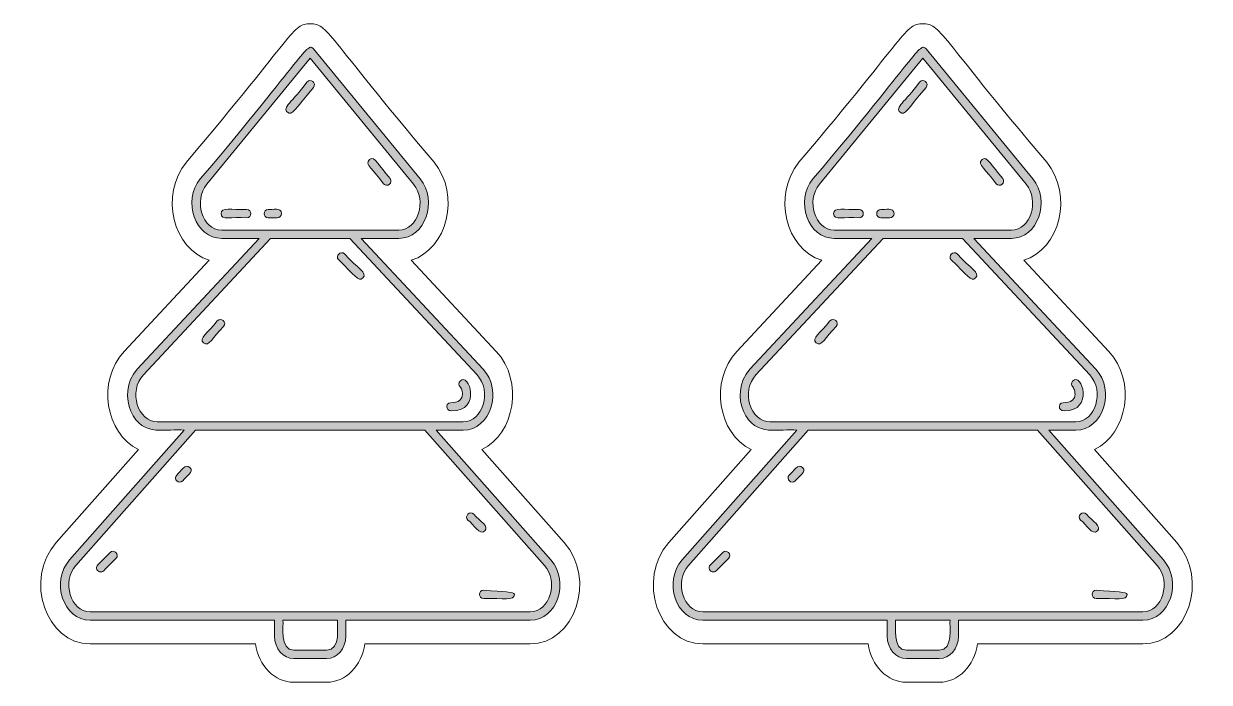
# Model space of a CAD drawing. Header units: inches. Extents: x 16.8 to 30, y -9.1 to -3.1.
# Drawn here: x 22.933 to 25.888, y -6.959 to -5.319 of the extents above; entities that cross this region are included whole.
import ezdxf

# ---------------------------------------------------------------- set-up
doc = ezdxf.new("R2010")
doc.units = ezdxf.units.IN
doc.header["$MEASUREMENT"] = 0
doc.layers.add('_U+0421_U+043B_U+043E_U+0439 1', color=7, linetype='Continuous')

# ---------------------------------------------------------------- blocks, each defined once
blk = doc.blocks.new('block 7')
at = {"layer": '_U+0421_U+043B_U+043E_U+0439 1', "lineweight": 0}
for points, knots in [([(24.2466, -6.654), (24.2466, -6.654), (23.9607, -6.3311), (23.9607, -6.3311), (23.9607, -6.3311), (24.0281, -6.3311), (24.0281, -6.3311), (24.0962, -6.3311), (24.1278, -6.2325), (24.078, -6.1792), (24.078, -6.1792), (23.7742, -5.8535), (23.7742, -5.8535), (23.7742, -5.8535), (23.8676, -5.8535), (23.8676, -5.8535), (23.9339, -5.8535), (23.9656, -5.76), (23.9208, -5.7054), (23.9208, -5.7054), (23.655, -5.3817), (23.655, -5.3817), (23.6393, -5.3626), (23.6326, -5.3987), (23.3731, -5.7054), (23.328, -5.7604), (23.3604, -5.8535), (23.4263, -5.8535), (23.4263, -5.8535), (23.5197, -5.8535), (23.5197, -5.8535), (23.5197, -5.8535), (23.2159, -6.1792), (23.2159, -6.1792), (23.1869, -6.2103), (23.187, -6.2542), (23.2, -6.284), (23.2295, -6.352), (23.2916, -6.325), (23.3332, -6.3311), (23.3332, -6.3311), (23.0473, -6.654), (23.0473, -6.654), (22.9997, -6.7078), (23.0311, -6.8044), (23.0986, -6.8044), (23.0986, -6.8044), (23.5582, -6.8044), (23.5582, -6.8044), (23.5582, -6.8044), (23.5582, -6.8441), (23.5582, -6.8441), (23.5582, -6.8748), (23.5797, -6.8999), (23.6062, -6.8999), (23.6062, -6.8999), (23.6877, -6.8999), (23.6877, -6.8999), (23.7142, -6.8999), (23.7357, -6.8748), (23.7357, -6.8441), (23.7357, -6.8441), (23.7357, -6.8044), (23.7357, -6.8044), (23.7357, -6.8044), (24.1953, -6.8044), (24.1953, -6.8044), (24.2629, -6.8044), (24.2941, -6.7077), (24.2466, -6.654)], [0, 0, 0, 0, 1, 1, 1, 2, 2, 2, 3, 3, 3, 4, 4, 4, 5, 5, 5, 6, 6, 6, 7, 7, 7, 8, 8, 8, 9, 9, 9, 10, 10, 10, 11, 11, 11, 12, 12, 12, 13, 13, 13, 14, 14, 14, 15, 15, 15, 16, 16, 16, 17, 17, 17, 18, 18, 18, 19, 19, 19, 20, 20, 20, 21, 21, 21, 22, 22, 22, 23, 23, 23, 23]), ([(23.4263, -5.8326), (23.3775, -5.8326), (23.3559, -5.7592), (23.3892, -5.7186), (23.3892, -5.7186), (23.6469, -5.4048), (23.6469, -5.4048), (23.6469, -5.4048), (23.9047, -5.7186), (23.9047, -5.7186), (23.9383, -5.7596), (23.9159, -5.8326), (23.8676, -5.8326), (23.8676, -5.8326), (23.4263, -5.8326), (23.4263, -5.8326)], [0, 0, 0, 0, 1, 1, 1, 2, 2, 2, 3, 3, 3, 4, 4, 4, 5, 5, 5, 5]), ([(23.2658, -6.3103), (23.2173, -6.3103), (23.193, -6.2343), (23.2311, -6.1934), (23.2311, -6.1934), (23.5482, -5.8535), (23.5482, -5.8535), (23.5482, -5.8535), (23.7457, -5.8535), (23.7457, -5.8535), (23.7457, -5.8535), (24.0628, -6.1934), (24.0628, -6.1934), (24.1007, -6.2341), (24.077, -6.3103), (24.0281, -6.3103), (24.0281, -6.3103), (23.2658, -6.3103), (23.2658, -6.3103)], [0, 0, 0, 0, 1, 1, 1, 2, 2, 2, 3, 3, 3, 4, 4, 4, 5, 5, 5, 6, 6, 6, 6]), ([(24.1953, -6.7835), (24.1953, -6.7835), (23.0986, -6.7835), (23.0986, -6.7835), (23.049, -6.7835), (23.0274, -6.7079), (23.0629, -6.6678), (23.0629, -6.6678), (23.361, -6.3311), (23.361, -6.3311), (23.361, -6.3311), (23.9329, -6.3311), (23.9329, -6.3311), (23.9329, -6.3311), (24.231, -6.6678), (24.231, -6.6678), (24.2665, -6.7079), (24.2447, -6.7835), (24.1953, -6.7835)], [0, 0, 0, 0, 1, 1, 1, 2, 2, 2, 3, 3, 3, 4, 4, 4, 5, 5, 5, 6, 6, 6, 6]), ([(23.6877, -6.879), (23.6877, -6.879), (23.6062, -6.879), (23.6062, -6.879), (23.5693, -6.879), (23.5809, -6.816), (23.579, -6.8044), (23.579, -6.8044), (23.7148, -6.8044), (23.7148, -6.8044), (23.7129, -6.8164), (23.7251, -6.879), (23.6877, -6.879)], [0, 0, 0, 0, 1, 1, 1, 2, 2, 2, 3, 3, 3, 4, 4, 4, 4])]:
    blk.add_open_spline(points, degree=3, knots=knots, dxfattribs=at)
blk = doc.blocks.new('block 11')
at = {"layer": '_U+0421_U+043B_U+043E_U+0439 1', "lineweight": 0}
for points, knots in [([(25.7733, -6.654), (25.7733, -6.654), (25.4874, -6.3311), (25.4874, -6.3311), (25.4874, -6.3311), (25.5549, -6.3311), (25.5549, -6.3311), (25.6229, -6.3311), (25.6545, -6.2325), (25.6047, -6.1792), (25.6047, -6.1792), (25.3009, -5.8535), (25.3009, -5.8535), (25.3009, -5.8535), (25.3943, -5.8535), (25.3943, -5.8535), (25.4607, -5.8535), (25.4923, -5.76), (25.4475, -5.7054), (25.4475, -5.7054), (25.1817, -5.3817), (25.1817, -5.3817), (25.166, -5.3626), (25.1594, -5.3987), (24.8998, -5.7054), (24.8547, -5.7604), (24.8871, -5.8535), (24.953, -5.8535), (24.953, -5.8535), (25.0464, -5.8535), (25.0464, -5.8535), (25.0464, -5.8535), (24.7426, -6.1792), (24.7426, -6.1792), (24.7136, -6.2103), (24.7137, -6.2542), (24.7267, -6.284), (24.7563, -6.352), (24.8184, -6.325), (24.8599, -6.3311), (24.8599, -6.3311), (24.574, -6.654), (24.574, -6.654), (24.5264, -6.7078), (24.5578, -6.8044), (24.6253, -6.8044), (24.6253, -6.8044), (25.0849, -6.8044), (25.0849, -6.8044), (25.0849, -6.8044), (25.0849, -6.8441), (25.0849, -6.8441), (25.0849, -6.8748), (25.1065, -6.8999), (25.1329, -6.8999), (25.1329, -6.8999), (25.2144, -6.8999), (25.2144, -6.8999), (25.2409, -6.8999), (25.2624, -6.8748), (25.2624, -6.8441), (25.2624, -6.8441), (25.2624, -6.8044), (25.2624, -6.8044), (25.2624, -6.8044), (25.7221, -6.8044), (25.7221, -6.8044), (25.7897, -6.8044), (25.8208, -6.7077), (25.7733, -6.654)], [0, 0, 0, 0, 1, 1, 1, 2, 2, 2, 3, 3, 3, 4, 4, 4, 5, 5, 5, 6, 6, 6, 7, 7, 7, 8, 8, 8, 9, 9, 9, 10, 10, 10, 11, 11, 11, 12, 12, 12, 13, 13, 13, 14, 14, 14, 15, 15, 15, 16, 16, 16, 17, 17, 17, 18, 18, 18, 19, 19, 19, 20, 20, 20, 21, 21, 21, 22, 22, 22, 23, 23, 23, 23]), ([(24.953, -5.8326), (24.9042, -5.8326), (24.8826, -5.7592), (24.9159, -5.7186), (24.9159, -5.7186), (25.1737, -5.4048), (25.1737, -5.4048), (25.1737, -5.4048), (25.4314, -5.7186), (25.4314, -5.7186), (25.465, -5.7596), (25.4426, -5.8326), (25.3943, -5.8326), (25.3943, -5.8326), (24.953, -5.8326), (24.953, -5.8326)], [0, 0, 0, 0, 1, 1, 1, 2, 2, 2, 3, 3, 3, 4, 4, 4, 5, 5, 5, 5]), ([(24.7925, -6.3103), (24.744, -6.3103), (24.7197, -6.2343), (24.7579, -6.1934), (24.7579, -6.1934), (25.0749, -5.8535), (25.0749, -5.8535), (25.0749, -5.8535), (25.2724, -5.8535), (25.2724, -5.8535), (25.2724, -5.8535), (25.5895, -6.1934), (25.5895, -6.1934), (25.6274, -6.2341), (25.6037, -6.3103), (25.5549, -6.3103), (25.5549, -6.3103), (24.7925, -6.3103), (24.7925, -6.3103)], [0, 0, 0, 0, 1, 1, 1, 2, 2, 2, 3, 3, 3, 4, 4, 4, 5, 5, 5, 6, 6, 6, 6]), ([(25.7221, -6.7835), (25.7221, -6.7835), (24.6253, -6.7835), (24.6253, -6.7835), (24.5757, -6.7835), (24.5542, -6.7079), (24.5896, -6.6678), (24.5896, -6.6678), (24.8877, -6.3311), (24.8877, -6.3311), (24.8877, -6.3311), (25.4596, -6.3311), (25.4596, -6.3311), (25.4596, -6.3311), (25.7577, -6.6678), (25.7577, -6.6678), (25.7932, -6.7079), (25.7714, -6.7835), (25.7221, -6.7835)], [0, 0, 0, 0, 1, 1, 1, 2, 2, 2, 3, 3, 3, 4, 4, 4, 5, 5, 5, 6, 6, 6, 6]), ([(25.2144, -6.879), (25.2144, -6.879), (25.1329, -6.879), (25.1329, -6.879), (25.096, -6.879), (25.1077, -6.816), (25.1058, -6.8044), (25.1058, -6.8044), (25.2416, -6.8044), (25.2416, -6.8044), (25.2396, -6.8164), (25.2518, -6.879), (25.2144, -6.879)], [0, 0, 0, 0, 1, 1, 1, 2, 2, 2, 3, 3, 3, 4, 4, 4, 4])]:
    blk.add_open_spline(points, degree=3, knots=knots, dxfattribs=at)

msp = doc.modelspace()

# ---------------------------------------------------------------- hatches: boundary and pattern name
at = {"layer": '_U+0421_U+043B_U+043E_U+0439 1', "true_color": 0xffffff}
h = msp.add_hatch(color=7, dxfattribs=at)
h.dxf.hatch_style = 2
edge = h.paths.add_edge_path()
edge.add_spline(control_points=[(24.2466, -6.654), (24.2466, -6.654), (23.9607, -6.3311), (23.9607, -6.3311), (23.9607, -6.3311), (24.0281, -6.3311), (24.0281, -6.3311), (24.0962, -6.3311), (24.1278, -6.2325), (24.078, -6.1792), (24.078, -6.1792), (23.7742, -5.8535), (23.7742, -5.8535), (23.7742, -5.8535), (23.8676, -5.8535), (23.8676, -5.8535), (23.9339, -5.8535), (23.9656, -5.76), (23.9208, -5.7054), (23.9208, -5.7054), (23.655, -5.3817), (23.655, -5.3817), (23.6393, -5.3626), (23.6326, -5.3987), (23.3731, -5.7054), (23.328, -5.7604), (23.3604, -5.8535), (23.4263, -5.8535), (23.4263, -5.8535), (23.5197, -5.8535), (23.5197, -5.8535), (23.5197, -5.8535), (23.2159, -6.1792), (23.2159, -6.1792), (23.1869, -6.2103), (23.187, -6.2542), (23.2, -6.284), (23.2295, -6.352), (23.2916, -6.325), (23.3332, -6.3311), (23.3332, -6.3311), (23.0473, -6.654), (23.0473, -6.654), (22.9997, -6.7078), (23.0311, -6.8044), (23.0986, -6.8044), (23.0986, -6.8044), (23.5582, -6.8044), (23.5582, -6.8044), (23.5582, -6.8044), (23.5582, -6.8441), (23.5582, -6.8441), (23.5582, -6.8748), (23.5797, -6.8999), (23.6062, -6.8999), (23.6062, -6.8999), (23.6877, -6.8999), (23.6877, -6.8999), (23.7142, -6.8999), (23.7357, -6.8748), (23.7357, -6.8441), (23.7357, -6.8441), (23.7357, -6.8044), (23.7357, -6.8044), (23.7357, -6.8044), (24.1953, -6.8044), (24.1953, -6.8044), (24.2629, -6.8044), (24.2941, -6.7077), (24.2466, -6.654)], knot_values=[0, 0, 0, 0, 1, 1, 1, 2, 2, 2, 3, 3, 3, 4, 4, 4, 5, 5, 5, 6, 6, 6, 7, 7, 7, 8, 8, 8, 9, 9, 9, 10, 10, 10, 11, 11, 11, 12, 12, 12, 13, 13, 13, 14, 14, 14, 15, 15, 15, 16, 16, 16, 17, 17, 17, 18, 18, 18, 19, 19, 19, 20, 20, 20, 21, 21, 21, 22, 22, 22, 23, 23, 23, 23], degree=3, periodic=1)
edge = h.paths.add_edge_path()
edge.add_spline(control_points=[(23.4263, -5.8326), (23.3775, -5.8326), (23.3559, -5.7592), (23.3892, -5.7186), (23.3892, -5.7186), (23.6469, -5.4048), (23.6469, -5.4048), (23.6469, -5.4048), (23.9047, -5.7186), (23.9047, -5.7186), (23.9383, -5.7596), (23.9159, -5.8326), (23.8676, -5.8326), (23.8676, -5.8326), (23.4263, -5.8326), (23.4263, -5.8326)], knot_values=[0, 0, 0, 0, 1, 1, 1, 2, 2, 2, 3, 3, 3, 4, 4, 4, 5, 5, 5, 5], degree=3, periodic=1)
edge = h.paths.add_edge_path()
edge.add_spline(control_points=[(23.2658, -6.3103), (23.2173, -6.3103), (23.193, -6.2343), (23.2311, -6.1934), (23.2311, -6.1934), (23.5482, -5.8535), (23.5482, -5.8535), (23.5482, -5.8535), (23.7457, -5.8535), (23.7457, -5.8535), (23.7457, -5.8535), (24.0628, -6.1934), (24.0628, -6.1934), (24.1007, -6.2341), (24.077, -6.3103), (24.0281, -6.3103), (24.0281, -6.3103), (23.2658, -6.3103), (23.2658, -6.3103)], knot_values=[0, 0, 0, 0, 1, 1, 1, 2, 2, 2, 3, 3, 3, 4, 4, 4, 5, 5, 5, 6, 6, 6, 6], degree=3, periodic=1)
edge = h.paths.add_edge_path()
edge.add_spline(control_points=[(23.6877, -6.879), (23.6877, -6.879), (23.6062, -6.879), (23.6062, -6.879), (23.5693, -6.879), (23.5809, -6.816), (23.579, -6.8044), (23.579, -6.8044), (23.7148, -6.8044), (23.7148, -6.8044), (23.7129, -6.8164), (23.7251, -6.879), (23.6877, -6.879)], knot_values=[0, 0, 0, 0, 1, 1, 1, 2, 2, 2, 3, 3, 3, 4, 4, 4, 4], degree=3, periodic=1)
edge = h.paths.add_edge_path()
edge.add_spline(control_points=[(24.1953, -6.7835), (24.1953, -6.7835), (23.0986, -6.7835), (23.0986, -6.7835), (23.049, -6.7835), (23.0274, -6.7079), (23.0629, -6.6678), (23.0629, -6.6678), (23.361, -6.3311), (23.361, -6.3311), (23.361, -6.3311), (23.9329, -6.3311), (23.9329, -6.3311), (23.9329, -6.3311), (24.231, -6.6678), (24.231, -6.6678), (24.2665, -6.7079), (24.2447, -6.7835), (24.1953, -6.7835)], knot_values=[0, 0, 0, 0, 1, 1, 1, 2, 2, 2, 3, 3, 3, 4, 4, 4, 5, 5, 5, 6, 6, 6, 6], degree=3, periodic=1)
edge = h.paths.add_edge_path()
edge.add_spline(control_points=[(23.4311, -6.0727), (23.4041, -6.0991), (23.3942, -6.1255), (23.3809, -6.1138), (23.3677, -6.1021), (23.3924, -6.0893), (23.4154, -6.0589), (23.4246, -6.0486), (23.4402, -6.0624), (23.4311, -6.0727)], knot_values=[0, 0, 0, 0, 1, 1, 1, 2, 2, 2, 3, 3, 3, 3], degree=3, periodic=1)
edge = h.paths.add_edge_path()
edge.add_spline(control_points=[(24.04, -6.5549), (24.0303, -6.5451), (24.045, -6.5304), (24.0547, -6.5401), (24.0703, -6.559), (24.0938, -6.5702), (24.0819, -6.5821), (24.0693, -6.5947), (24.0542, -6.5653), (24.04, -6.5549)], knot_values=[0, 0, 0, 0, 1, 1, 1, 2, 2, 2, 3, 3, 3, 3], degree=3, periodic=1)
edge = h.paths.add_edge_path()
edge.add_spline(control_points=[(23.3472, -6.4239), (23.3587, -6.4352), (23.3372, -6.4466), (23.3291, -6.4574), (23.3194, -6.4673), (23.3045, -6.4527), (23.3142, -6.4428), (23.3246, -6.4345), (23.3357, -6.4126), (23.3472, -6.4239)], knot_values=[0, 0, 0, 0, 1, 1, 1, 2, 2, 2, 3, 3, 3, 3], degree=3, periodic=1)
edge = h.paths.add_edge_path()
edge.add_spline(control_points=[(23.1629, -6.6506), (23.1327, -6.6794), (23.1325, -6.6842), (23.1249, -6.6842), (23.1158, -6.6842), (23.111, -6.6731), (23.1176, -6.6665), (23.1176, -6.6665), (23.1482, -6.6359), (23.1482, -6.6359), (23.1579, -6.6261), (23.1726, -6.6409), (23.1629, -6.6506)], knot_values=[0, 0, 0, 0, 1, 1, 1, 2, 2, 2, 3, 3, 3, 4, 4, 4, 4], degree=3, periodic=1)
edge = h.paths.add_edge_path()
edge.add_spline(control_points=[(23.9991, -6.2831), (23.9911, -6.2831), (23.9872, -6.278), (23.9873, -6.2725), (23.9877, -6.2543), (24.0162, -6.2701), (24.0246, -6.2497), (24.0286, -6.24), (24.0249, -6.2275), (24.0207, -6.2235), (24.0165, -6.2195), (24.0164, -6.2129), (24.0203, -6.2088), (24.0427, -6.1852), (24.0754, -6.2831), (23.9991, -6.2831)], knot_values=[0, 0, 0, 0, 1, 1, 1, 2, 2, 2, 3, 3, 3, 4, 4, 4, 5, 5, 5, 5], degree=3, periodic=1)
edge = h.paths.add_edge_path()
edge.add_spline(control_points=[(24.1559, -6.7402), (24.1559, -6.7582), (24.1292, -6.7475), (24.0793, -6.7506), (24.0655, -6.7506), (24.0655, -6.7298), (24.0793, -6.7298), (24.1297, -6.7328), (24.1559, -6.7344), (24.1559, -6.7402)], knot_values=[0, 0, 0, 0, 1, 1, 1, 2, 2, 2, 3, 3, 3, 3], degree=3, periodic=1)
edge = h.paths.add_edge_path()
edge.add_spline(control_points=[(23.7782, -5.9519), (23.7675, -5.9627), (23.7578, -5.9452), (23.7179, -5.9071), (23.7081, -5.8974), (23.7228, -5.8826), (23.7326, -5.8923), (23.765, -5.9286), (23.7907, -5.9392), (23.7782, -5.9519)], knot_values=[0, 0, 0, 0, 1, 1, 1, 2, 2, 2, 3, 3, 3, 3], degree=3, periodic=1)
edge = h.paths.add_edge_path()
edge.add_spline(control_points=[(23.5752, -5.7916), (23.5752, -5.7973), (23.5706, -5.802), (23.5648, -5.802), (23.5648, -5.802), (23.5423, -5.802), (23.5423, -5.802), (23.5286, -5.802), (23.5286, -5.7812), (23.5423, -5.7812), (23.5526, -5.7826), (23.5752, -5.7758), (23.5752, -5.7916)], knot_values=[0, 0, 0, 0, 1, 1, 1, 2, 2, 2, 3, 3, 3, 4, 4, 4, 4], degree=3, periodic=1)
edge = h.paths.add_edge_path()
edge.add_spline(control_points=[(23.4883, -5.802), (23.4512, -5.7993), (23.4247, -5.8093), (23.4247, -5.7916), (23.4247, -5.7739), (23.4508, -5.7839), (23.4883, -5.7812), (23.5021, -5.7812), (23.5021, -5.802), (23.4883, -5.802)], knot_values=[0, 0, 0, 0, 1, 1, 1, 2, 2, 2, 3, 3, 3, 3], degree=3, periodic=1)
edge = h.paths.add_edge_path()
edge.add_spline(control_points=[(23.655, -5.4776), (23.6076, -5.5329), (23.6023, -5.5491), (23.5904, -5.5393), (23.5764, -5.5277), (23.6013, -5.515), (23.6389, -5.4644), (23.6477, -5.4538), (23.6638, -5.467), (23.655, -5.4776)], knot_values=[0, 0, 0, 0, 1, 1, 1, 2, 2, 2, 3, 3, 3, 3], degree=3, periodic=1)
edge = h.paths.add_edge_path()
edge.add_spline(control_points=[(23.8459, -5.704), (23.8546, -5.7147), (23.8385, -5.7279), (23.8298, -5.7172), (23.8055, -5.6829), (23.7807, -5.6687), (23.7945, -5.6574), (23.8084, -5.6461), (23.8173, -5.6734), (23.8459, -5.704)], knot_values=[0, 0, 0, 0, 1, 1, 1, 2, 2, 2, 3, 3, 3, 3], degree=3, periodic=1)
h = msp.add_hatch(color=7, dxfattribs=at)
h.dxf.hatch_style = 2
edge = h.paths.add_edge_path()
edge.add_spline(control_points=[(25.7733, -6.654), (25.7733, -6.654), (25.4874, -6.3311), (25.4874, -6.3311), (25.4874, -6.3311), (25.5549, -6.3311), (25.5549, -6.3311), (25.6229, -6.3311), (25.6545, -6.2325), (25.6047, -6.1792), (25.6047, -6.1792), (25.3009, -5.8535), (25.3009, -5.8535), (25.3009, -5.8535), (25.3943, -5.8535), (25.3943, -5.8535), (25.4607, -5.8535), (25.4923, -5.76), (25.4475, -5.7054), (25.4475, -5.7054), (25.1817, -5.3817), (25.1817, -5.3817), (25.166, -5.3626), (25.1594, -5.3987), (24.8998, -5.7054), (24.8547, -5.7604), (24.8871, -5.8535), (24.953, -5.8535), (24.953, -5.8535), (25.0464, -5.8535), (25.0464, -5.8535), (25.0464, -5.8535), (24.7426, -6.1792), (24.7426, -6.1792), (24.7136, -6.2103), (24.7137, -6.2542), (24.7267, -6.284), (24.7563, -6.352), (24.8184, -6.325), (24.8599, -6.3311), (24.8599, -6.3311), (24.574, -6.654), (24.574, -6.654), (24.5264, -6.7078), (24.5578, -6.8044), (24.6253, -6.8044), (24.6253, -6.8044), (25.0849, -6.8044), (25.0849, -6.8044), (25.0849, -6.8044), (25.0849, -6.8441), (25.0849, -6.8441), (25.0849, -6.8748), (25.1065, -6.8999), (25.1329, -6.8999), (25.1329, -6.8999), (25.2144, -6.8999), (25.2144, -6.8999), (25.2409, -6.8999), (25.2624, -6.8748), (25.2624, -6.8441), (25.2624, -6.8441), (25.2624, -6.8044), (25.2624, -6.8044), (25.2624, -6.8044), (25.7221, -6.8044), (25.7221, -6.8044), (25.7897, -6.8044), (25.8208, -6.7077), (25.7733, -6.654)], knot_values=[0, 0, 0, 0, 1, 1, 1, 2, 2, 2, 3, 3, 3, 4, 4, 4, 5, 5, 5, 6, 6, 6, 7, 7, 7, 8, 8, 8, 9, 9, 9, 10, 10, 10, 11, 11, 11, 12, 12, 12, 13, 13, 13, 14, 14, 14, 15, 15, 15, 16, 16, 16, 17, 17, 17, 18, 18, 18, 19, 19, 19, 20, 20, 20, 21, 21, 21, 22, 22, 22, 23, 23, 23, 23], degree=3, periodic=1)
edge = h.paths.add_edge_path()
edge.add_spline(control_points=[(24.953, -5.8326), (24.9042, -5.8326), (24.8826, -5.7592), (24.9159, -5.7186), (24.9159, -5.7186), (25.1737, -5.4048), (25.1737, -5.4048), (25.1737, -5.4048), (25.4314, -5.7186), (25.4314, -5.7186), (25.465, -5.7596), (25.4426, -5.8326), (25.3943, -5.8326), (25.3943, -5.8326), (24.953, -5.8326), (24.953, -5.8326)], knot_values=[0, 0, 0, 0, 1, 1, 1, 2, 2, 2, 3, 3, 3, 4, 4, 4, 5, 5, 5, 5], degree=3, periodic=1)
edge = h.paths.add_edge_path()
edge.add_spline(control_points=[(24.7925, -6.3103), (24.744, -6.3103), (24.7197, -6.2343), (24.7579, -6.1934), (24.7579, -6.1934), (25.0749, -5.8535), (25.0749, -5.8535), (25.0749, -5.8535), (25.2724, -5.8535), (25.2724, -5.8535), (25.2724, -5.8535), (25.5895, -6.1934), (25.5895, -6.1934), (25.6274, -6.2341), (25.6037, -6.3103), (25.5549, -6.3103), (25.5549, -6.3103), (24.7925, -6.3103), (24.7925, -6.3103)], knot_values=[0, 0, 0, 0, 1, 1, 1, 2, 2, 2, 3, 3, 3, 4, 4, 4, 5, 5, 5, 6, 6, 6, 6], degree=3, periodic=1)
edge = h.paths.add_edge_path()
edge.add_spline(control_points=[(25.2144, -6.879), (25.2144, -6.879), (25.1329, -6.879), (25.1329, -6.879), (25.096, -6.879), (25.1077, -6.816), (25.1058, -6.8044), (25.1058, -6.8044), (25.2416, -6.8044), (25.2416, -6.8044), (25.2396, -6.8164), (25.2518, -6.879), (25.2144, -6.879)], knot_values=[0, 0, 0, 0, 1, 1, 1, 2, 2, 2, 3, 3, 3, 4, 4, 4, 4], degree=3, periodic=1)
edge = h.paths.add_edge_path()
edge.add_spline(control_points=[(25.7221, -6.7835), (25.7221, -6.7835), (24.6253, -6.7835), (24.6253, -6.7835), (24.5757, -6.7835), (24.5542, -6.7079), (24.5896, -6.6678), (24.5896, -6.6678), (24.8877, -6.3311), (24.8877, -6.3311), (24.8877, -6.3311), (25.4596, -6.3311), (25.4596, -6.3311), (25.4596, -6.3311), (25.7577, -6.6678), (25.7577, -6.6678), (25.7932, -6.7079), (25.7714, -6.7835), (25.7221, -6.7835)], knot_values=[0, 0, 0, 0, 1, 1, 1, 2, 2, 2, 3, 3, 3, 4, 4, 4, 5, 5, 5, 6, 6, 6, 6], degree=3, periodic=1)
edge = h.paths.add_edge_path()
edge.add_spline(control_points=[(24.9578, -6.0727), (24.9309, -6.0991), (24.9209, -6.1255), (24.9076, -6.1138), (24.8944, -6.1021), (24.9191, -6.0893), (24.9422, -6.0589), (24.9513, -6.0486), (24.9669, -6.0624), (24.9578, -6.0727)], knot_values=[0, 0, 0, 0, 1, 1, 1, 2, 2, 2, 3, 3, 3, 3], degree=3, periodic=1)
edge = h.paths.add_edge_path()
edge.add_spline(control_points=[(25.5667, -6.5549), (25.557, -6.5451), (25.5717, -6.5304), (25.5815, -6.5401), (25.597, -6.559), (25.6205, -6.5702), (25.6087, -6.5821), (25.5961, -6.5947), (25.5809, -6.5653), (25.5667, -6.5549)], knot_values=[0, 0, 0, 0, 1, 1, 1, 2, 2, 2, 3, 3, 3, 3], degree=3, periodic=1)
edge = h.paths.add_edge_path()
edge.add_spline(control_points=[(24.8739, -6.4239), (24.8855, -6.4352), (24.8639, -6.4466), (24.8558, -6.4574), (24.8461, -6.4673), (24.8313, -6.4527), (24.8409, -6.4428), (24.8514, -6.4345), (24.8624, -6.4126), (24.8739, -6.4239)], knot_values=[0, 0, 0, 0, 1, 1, 1, 2, 2, 2, 3, 3, 3, 3], degree=3, periodic=1)
edge = h.paths.add_edge_path()
edge.add_spline(control_points=[(24.6896, -6.6506), (24.6594, -6.6794), (24.6592, -6.6842), (24.6517, -6.6842), (24.6425, -6.6842), (24.6377, -6.6731), (24.6443, -6.6665), (24.6443, -6.6665), (24.6749, -6.6359), (24.6749, -6.6359), (24.6846, -6.6261), (24.6994, -6.6409), (24.6896, -6.6506)], knot_values=[0, 0, 0, 0, 1, 1, 1, 2, 2, 2, 3, 3, 3, 4, 4, 4, 4], degree=3, periodic=1)
edge = h.paths.add_edge_path()
edge.add_spline(control_points=[(25.5259, -6.2831), (25.5179, -6.2831), (25.5139, -6.278), (25.514, -6.2725), (25.5144, -6.2543), (25.5429, -6.2701), (25.5513, -6.2497), (25.5553, -6.24), (25.5516, -6.2275), (25.5474, -6.2235), (25.5432, -6.2195), (25.5431, -6.2129), (25.5471, -6.2088), (25.5694, -6.1852), (25.6021, -6.2831), (25.5259, -6.2831)], knot_values=[0, 0, 0, 0, 1, 1, 1, 2, 2, 2, 3, 3, 3, 4, 4, 4, 5, 5, 5, 5], degree=3, periodic=1)
edge = h.paths.add_edge_path()
edge.add_spline(control_points=[(25.6826, -6.7402), (25.6826, -6.7582), (25.6559, -6.7475), (25.606, -6.7506), (25.5922, -6.7506), (25.5922, -6.7298), (25.606, -6.7298), (25.6565, -6.7328), (25.6826, -6.7344), (25.6826, -6.7402)], knot_values=[0, 0, 0, 0, 1, 1, 1, 2, 2, 2, 3, 3, 3, 3], degree=3, periodic=1)
edge = h.paths.add_edge_path()
edge.add_spline(control_points=[(25.3049, -5.9519), (25.2942, -5.9627), (25.2846, -5.9452), (25.2447, -5.9071), (25.2348, -5.8974), (25.2495, -5.8826), (25.2593, -5.8923), (25.2918, -5.9286), (25.3175, -5.9392), (25.3049, -5.9519)], knot_values=[0, 0, 0, 0, 1, 1, 1, 2, 2, 2, 3, 3, 3, 3], degree=3, periodic=1)
edge = h.paths.add_edge_path()
edge.add_spline(control_points=[(25.102, -5.7916), (25.102, -5.7973), (25.0973, -5.802), (25.0915, -5.802), (25.0915, -5.802), (25.0691, -5.802), (25.0691, -5.802), (25.0553, -5.802), (25.0553, -5.7812), (25.0691, -5.7812), (25.0793, -5.7826), (25.102, -5.7758), (25.102, -5.7916)], knot_values=[0, 0, 0, 0, 1, 1, 1, 2, 2, 2, 3, 3, 3, 4, 4, 4, 4], degree=3, periodic=1)
edge = h.paths.add_edge_path()
edge.add_spline(control_points=[(25.015, -5.802), (24.9779, -5.7993), (24.9514, -5.8093), (24.9514, -5.7916), (24.9514, -5.7739), (24.9775, -5.7839), (25.015, -5.7812), (25.0288, -5.7812), (25.0288, -5.802), (25.015, -5.802)], knot_values=[0, 0, 0, 0, 1, 1, 1, 2, 2, 2, 3, 3, 3, 3], degree=3, periodic=1)
edge = h.paths.add_edge_path()
edge.add_spline(control_points=[(25.1817, -5.4776), (25.1343, -5.5329), (25.129, -5.5491), (25.1171, -5.5393), (25.1031, -5.5277), (25.1281, -5.515), (25.1657, -5.4644), (25.1744, -5.4538), (25.1905, -5.467), (25.1817, -5.4776)], knot_values=[0, 0, 0, 0, 1, 1, 1, 2, 2, 2, 3, 3, 3, 3], degree=3, periodic=1)
edge = h.paths.add_edge_path()
edge.add_spline(control_points=[(25.3727, -5.704), (25.3814, -5.7147), (25.3652, -5.7279), (25.3565, -5.7172), (25.3322, -5.6829), (25.3074, -5.6687), (25.3212, -5.6574), (25.3351, -5.6461), (25.344, -5.6734), (25.3727, -5.704)], knot_values=[0, 0, 0, 0, 1, 1, 1, 2, 2, 2, 3, 3, 3, 3], degree=3, periodic=1)

# ---------------------------------------------------------------- linework, layer by layer
at = {"layer": '_U+0421_U+043B_U+043E_U+0439 1', "color": 1, "lineweight": 9, "true_color": 0xff0000}
for points in [[(23.6062, -6.9589), (23.5583, -6.9589), (23.5183, -6.9175), (23.5106, -6.8634), (23.5106, -6.8634), (23.0986, -6.8634), (23.0986, -6.8634), (22.988, -6.8634), (22.9329, -6.7023), (23.0138, -6.611), (23.0138, -6.611), (23.2189, -6.3793), (23.2189, -6.3793), (23.1369, -6.3395), (23.1147, -6.2088), (23.1833, -6.1351), (23.1833, -6.1351), (23.3952, -5.9079), (23.3952, -5.9079), (23.3049, -5.8808), (23.2718, -5.7449), (23.3383, -5.664), (23.6117, -5.3413), (23.6023, -5.3189), (23.6469, -5.3189), (23.6916, -5.3189), (23.6826, -5.3418), (23.9557, -5.664), (24.0224, -5.7453), (23.9884, -5.8809), (23.8987, -5.9079), (23.8987, -5.9079), (24.1106, -6.1351), (24.1106, -6.1351), (24.1795, -6.2091), (24.1566, -6.3396), (24.075, -6.3793), (24.075, -6.3793), (24.2801, -6.611), (24.2801, -6.611), (24.3609, -6.7022), (24.306, -6.8634), (24.1953, -6.8634), (24.1953, -6.8634), (23.7833, -6.8634), (23.7833, -6.8634), (23.7756, -6.9175), (23.7356, -6.9589), (23.6877, -6.9589), (23.6877, -6.9589), (23.6062, -6.9589), (23.6062, -6.9589)], [(25.1329, -6.9589), (25.085, -6.9589), (25.0451, -6.9175), (25.0373, -6.8634), (25.0373, -6.8634), (24.6253, -6.8634), (24.6253, -6.8634), (24.5147, -6.8634), (24.4597, -6.7023), (24.5405, -6.611), (24.5405, -6.611), (24.7456, -6.3793), (24.7456, -6.3793), (24.6637, -6.3395), (24.6414, -6.2088), (24.71, -6.1351), (24.71, -6.1351), (24.9219, -5.9079), (24.9219, -5.9079), (24.8317, -5.8808), (24.7985, -5.7449), (24.865, -5.664), (25.1384, -5.3413), (25.1291, -5.3189), (25.1737, -5.3189), (25.2183, -5.3189), (25.2093, -5.3418), (25.4824, -5.664), (25.5491, -5.7453), (25.5152, -5.8809), (25.4254, -5.9079), (25.4254, -5.9079), (25.6373, -6.1351), (25.6373, -6.1351), (25.7063, -6.2091), (25.6833, -6.3396), (25.6017, -6.3793), (25.6017, -6.3793), (25.8068, -6.611), (25.8068, -6.611), (25.8876, -6.7022), (25.8327, -6.8634), (25.7221, -6.8634), (25.7221, -6.8634), (25.3101, -6.8634), (25.3101, -6.8634), (25.3023, -6.9175), (25.2624, -6.9589), (25.2144, -6.9589), (25.2144, -6.9589), (25.1329, -6.9589), (25.1329, -6.9589)]]:
    msp.add_open_spline(points, degree=3, knots=[0, 0, 0, 0, 1, 1, 1, 2, 2, 2, 3, 3, 3, 4, 4, 4, 5, 5, 5, 6, 6, 6, 7, 7, 7, 8, 8, 8, 9, 9, 9, 10, 10, 10, 11, 11, 11, 12, 12, 12, 13, 13, 13, 14, 14, 14, 15, 15, 15, 16, 16, 16, 17, 17, 17, 17], dxfattribs=at)
at = {"layer": '_U+0421_U+043B_U+043E_U+0439 1', "lineweight": 0}
for points, knots in [([(23.655, -5.4776), (23.6076, -5.5329), (23.6023, -5.5491), (23.5904, -5.5393), (23.5764, -5.5277), (23.6013, -5.515), (23.6389, -5.4644), (23.6477, -5.4538), (23.6638, -5.467), (23.655, -5.4776)], [0, 0, 0, 0, 1, 1, 1, 2, 2, 2, 3, 3, 3, 3]), ([(25.1817, -5.4776), (25.1343, -5.5329), (25.129, -5.5491), (25.1171, -5.5393), (25.1031, -5.5277), (25.1281, -5.515), (25.1657, -5.4644), (25.1744, -5.4538), (25.1905, -5.467), (25.1817, -5.4776)], [0, 0, 0, 0, 1, 1, 1, 2, 2, 2, 3, 3, 3, 3]), ([(23.8459, -5.704), (23.8546, -5.7147), (23.8385, -5.7279), (23.8298, -5.7172), (23.8055, -5.6829), (23.7807, -5.6687), (23.7945, -5.6574), (23.8084, -5.6461), (23.8173, -5.6734), (23.8459, -5.704)], [0, 0, 0, 0, 1, 1, 1, 2, 2, 2, 3, 3, 3, 3]), ([(25.3727, -5.704), (25.3814, -5.7147), (25.3652, -5.7279), (25.3565, -5.7172), (25.3322, -5.6829), (25.3074, -5.6687), (25.3212, -5.6574), (25.3351, -5.6461), (25.344, -5.6734), (25.3727, -5.704)], [0, 0, 0, 0, 1, 1, 1, 2, 2, 2, 3, 3, 3, 3]), ([(23.4883, -5.802), (23.4512, -5.7993), (23.4247, -5.8093), (23.4247, -5.7916), (23.4247, -5.7739), (23.4508, -5.7839), (23.4883, -5.7812), (23.5021, -5.7812), (23.5021, -5.802), (23.4883, -5.802)], [0, 0, 0, 0, 1, 1, 1, 2, 2, 2, 3, 3, 3, 3]), ([(23.5752, -5.7916), (23.5752, -5.7973), (23.5706, -5.802), (23.5648, -5.802), (23.5648, -5.802), (23.5423, -5.802), (23.5423, -5.802), (23.5286, -5.802), (23.5286, -5.7812), (23.5423, -5.7812), (23.5526, -5.7826), (23.5752, -5.7758), (23.5752, -5.7916)], [0, 0, 0, 0, 1, 1, 1, 2, 2, 2, 3, 3, 3, 4, 4, 4, 4]), ([(25.015, -5.802), (24.9779, -5.7993), (24.9514, -5.8093), (24.9514, -5.7916), (24.9514, -5.7739), (24.9775, -5.7839), (25.015, -5.7812), (25.0288, -5.7812), (25.0288, -5.802), (25.015, -5.802)], [0, 0, 0, 0, 1, 1, 1, 2, 2, 2, 3, 3, 3, 3]), ([(25.102, -5.7916), (25.102, -5.7973), (25.0973, -5.802), (25.0915, -5.802), (25.0915, -5.802), (25.0691, -5.802), (25.0691, -5.802), (25.0553, -5.802), (25.0553, -5.7812), (25.0691, -5.7812), (25.0793, -5.7826), (25.102, -5.7758), (25.102, -5.7916)], [0, 0, 0, 0, 1, 1, 1, 2, 2, 2, 3, 3, 3, 4, 4, 4, 4]), ([(23.7782, -5.9519), (23.7675, -5.9627), (23.7578, -5.9452), (23.7179, -5.9071), (23.7081, -5.8974), (23.7228, -5.8826), (23.7326, -5.8923), (23.765, -5.9286), (23.7907, -5.9392), (23.7782, -5.9519)], [0, 0, 0, 0, 1, 1, 1, 2, 2, 2, 3, 3, 3, 3]), ([(25.3049, -5.9519), (25.2942, -5.9627), (25.2846, -5.9452), (25.2447, -5.9071), (25.2348, -5.8974), (25.2495, -5.8826), (25.2593, -5.8923), (25.2918, -5.9286), (25.3175, -5.9392), (25.3049, -5.9519)], [0, 0, 0, 0, 1, 1, 1, 2, 2, 2, 3, 3, 3, 3]), ([(23.4311, -6.0727), (23.4041, -6.0991), (23.3942, -6.1255), (23.3809, -6.1138), (23.3677, -6.1021), (23.3924, -6.0893), (23.4154, -6.0589), (23.4246, -6.0486), (23.4402, -6.0624), (23.4311, -6.0727)], [0, 0, 0, 0, 1, 1, 1, 2, 2, 2, 3, 3, 3, 3]), ([(24.9578, -6.0727), (24.9309, -6.0991), (24.9209, -6.1255), (24.9076, -6.1138), (24.8944, -6.1021), (24.9191, -6.0893), (24.9422, -6.0589), (24.9513, -6.0486), (24.9669, -6.0624), (24.9578, -6.0727)], [0, 0, 0, 0, 1, 1, 1, 2, 2, 2, 3, 3, 3, 3]), ([(23.9991, -6.2831), (23.9911, -6.2831), (23.9872, -6.278), (23.9873, -6.2725), (23.9877, -6.2543), (24.0162, -6.2701), (24.0246, -6.2497), (24.0286, -6.24), (24.0249, -6.2275), (24.0207, -6.2235), (24.0165, -6.2195), (24.0164, -6.2129), (24.0203, -6.2088), (24.0427, -6.1852), (24.0754, -6.2831), (23.9991, -6.2831)], [0, 0, 0, 0, 1, 1, 1, 2, 2, 2, 3, 3, 3, 4, 4, 4, 5, 5, 5, 5]), ([(25.5259, -6.2831), (25.5179, -6.2831), (25.5139, -6.278), (25.514, -6.2725), (25.5144, -6.2543), (25.5429, -6.2701), (25.5513, -6.2497), (25.5553, -6.24), (25.5516, -6.2275), (25.5474, -6.2235), (25.5432, -6.2195), (25.5431, -6.2129), (25.5471, -6.2088), (25.5694, -6.1852), (25.6021, -6.2831), (25.5259, -6.2831)], [0, 0, 0, 0, 1, 1, 1, 2, 2, 2, 3, 3, 3, 4, 4, 4, 5, 5, 5, 5]), ([(23.3472, -6.4239), (23.3587, -6.4352), (23.3372, -6.4466), (23.3291, -6.4574), (23.3194, -6.4673), (23.3045, -6.4527), (23.3142, -6.4428), (23.3246, -6.4345), (23.3357, -6.4126), (23.3472, -6.4239)], [0, 0, 0, 0, 1, 1, 1, 2, 2, 2, 3, 3, 3, 3]), ([(24.8739, -6.4239), (24.8855, -6.4352), (24.8639, -6.4466), (24.8558, -6.4574), (24.8461, -6.4673), (24.8313, -6.4527), (24.8409, -6.4428), (24.8514, -6.4345), (24.8624, -6.4126), (24.8739, -6.4239)], [0, 0, 0, 0, 1, 1, 1, 2, 2, 2, 3, 3, 3, 3]), ([(24.04, -6.5549), (24.0303, -6.5451), (24.045, -6.5304), (24.0547, -6.5401), (24.0703, -6.559), (24.0938, -6.5702), (24.0819, -6.5821), (24.0693, -6.5947), (24.0542, -6.5653), (24.04, -6.5549)], [0, 0, 0, 0, 1, 1, 1, 2, 2, 2, 3, 3, 3, 3]), ([(25.5667, -6.5549), (25.557, -6.5451), (25.5717, -6.5304), (25.5815, -6.5401), (25.597, -6.559), (25.6205, -6.5702), (25.6087, -6.5821), (25.5961, -6.5947), (25.5809, -6.5653), (25.5667, -6.5549)], [0, 0, 0, 0, 1, 1, 1, 2, 2, 2, 3, 3, 3, 3]), ([(23.1629, -6.6506), (23.1327, -6.6794), (23.1325, -6.6842), (23.1249, -6.6842), (23.1158, -6.6842), (23.111, -6.6731), (23.1176, -6.6665), (23.1176, -6.6665), (23.1482, -6.6359), (23.1482, -6.6359), (23.1579, -6.6261), (23.1726, -6.6409), (23.1629, -6.6506)], [0, 0, 0, 0, 1, 1, 1, 2, 2, 2, 3, 3, 3, 4, 4, 4, 4]), ([(24.6896, -6.6506), (24.6594, -6.6794), (24.6592, -6.6842), (24.6517, -6.6842), (24.6425, -6.6842), (24.6377, -6.6731), (24.6443, -6.6665), (24.6443, -6.6665), (24.6749, -6.6359), (24.6749, -6.6359), (24.6846, -6.6261), (24.6994, -6.6409), (24.6896, -6.6506)], [0, 0, 0, 0, 1, 1, 1, 2, 2, 2, 3, 3, 3, 4, 4, 4, 4]), ([(24.1559, -6.7402), (24.1559, -6.7582), (24.1292, -6.7475), (24.0793, -6.7506), (24.0655, -6.7506), (24.0655, -6.7298), (24.0793, -6.7298), (24.1297, -6.7328), (24.1559, -6.7344), (24.1559, -6.7402)], [0, 0, 0, 0, 1, 1, 1, 2, 2, 2, 3, 3, 3, 3]), ([(25.6826, -6.7402), (25.6826, -6.7582), (25.6559, -6.7475), (25.606, -6.7506), (25.5922, -6.7506), (25.5922, -6.7298), (25.606, -6.7298), (25.6565, -6.7328), (25.6826, -6.7344), (25.6826, -6.7402)], [0, 0, 0, 0, 1, 1, 1, 2, 2, 2, 3, 3, 3, 3])]:
    msp.add_open_spline(points, degree=3, knots=knots, dxfattribs=at)

# ---------------------------------------------------------------- block references
at = {"layer": '_U+0421_U+043B_U+043E_U+0439 1'}
for name in ['block 7', 'block 11']:
    msp.add_blockref(name, (0, 0), dxfattribs=at)

doc.saveas('drawing.dxf')
